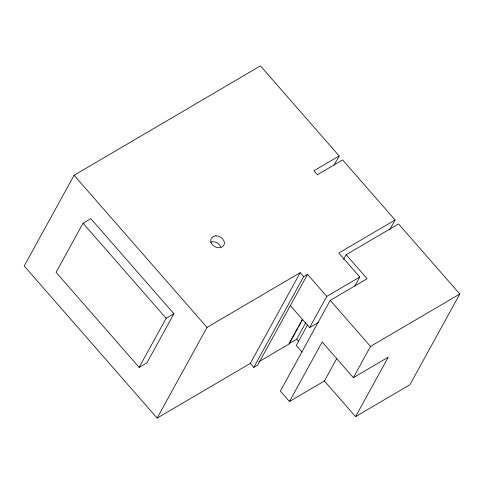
<?xml version="1.0" encoding="UTF-8"?>
<svg xmlns="http://www.w3.org/2000/svg" width="484" height="484" viewBox="0 0 484 484"><rect width="100%" height="100%" fill="white"/><g stroke="black" fill="none" stroke-linecap="round" stroke-linejoin="round"><path stroke-width="0.73" d="M334.196 164.99L339.157 155.963L260.44 65.891L74.076 175.281L24.2 266L157.131 418.109L250.313 363.417L300.189 272.692L303.649 276.654L253.773 367.374L250.313 363.417M83.06 223.233L56.077 272.31L139.156 367.38L146.924 362.819L173.907 313.741L90.823 218.671L83.06 223.233L166.139 318.297L139.156 367.38M157.131 418.109L207.007 327.39L300.189 272.692M290.364 305.61L309.609 327.632L326.779 296.396L307.534 274.374L257.657 365.099L253.773 367.374M289.656 342.424L291.834 338.455M292.56 337.136L294.744 333.167M295.47 331.849L297.648 327.88M298.374 326.561L300.558 322.592M301.284 321.273L302.01 319.948M302.579 319.525L289.136 343.985L258.91 361.723M288.93 343.743L296.692 339.187L305.731 322.749M307.558 324.897L296.275 345.425L302.125 352.128M343.598 259.339L346.145 254.705L398.562 223.941L459.8 294.012L409.924 384.732L355.571 416.639L324.413 380.987L336.767 358.517M346.145 254.705L367.126 278.711L330.239 300.358L280.363 391.084L289.468 401.502L324.413 380.987M289.468 401.502L322.175 342.006L353.332 377.659L388.277 357.15L355.571 416.639M354.772 286.135L359.781 277.029L338.8 253.023L395.101 219.978L342.618 159.926L317.383 174.742L313.922 170.779L339.157 155.963M389.638 229.912L395.101 219.978M353.332 377.659L370.502 346.429L459.8 294.012M166.139 318.297L173.907 313.741M303.649 276.654L307.534 274.374M326.779 296.396L359.781 277.029M309.609 327.632L318.52 322.398M330.239 300.358L370.502 346.429M296.692 339.187L298.67 341.45M74.076 175.281L207.007 327.39M210.389 242.212A7.157 5.602 28.8 0 1 220.674 246.779M215.912 235.787L213.027 236.585A7.157 5.602 28.8 0 0 211.962 244.13A7.157 5.602 28.8 0 0 220.764 247.548A7.157 5.602 28.8 0 0 223.947 240.832L222.083 238.188L219.185 236.367L215.912 235.787"/></g></svg>
